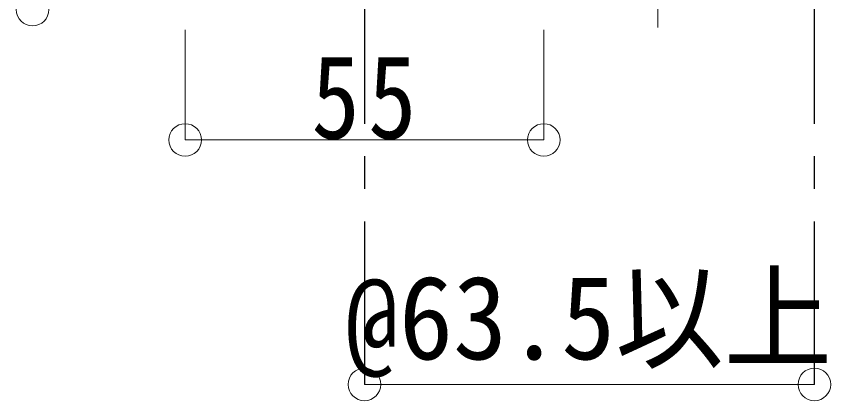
# Model space of a CAD drawing. Units: millimetres at full size, sheet at 1:5; details may follow other scales. Extents: x -1050 to 1050, y -742 to 742.
# Drawn here: x -205.4 to -80.5, y -339.3 to -280.3 of the extents above; entities that cross this region are included whole.
import ezdxf
from ezdxf.enums import TextEntityAlignment as Align

# ---------------------------------------------------------------- set-up
doc = ezdxf.new("R2010")
doc.units = ezdxf.units.MM
doc.header["$LTSCALE"] = 5
doc.linetypes.add('CHAIN1', pattern=[8, 5, -1, 1, -1])
doc.layers.add('0-0_通り芯', color=7, linetype='CHAIN1')
doc.layers.add('0-3_寸法', color=54, linetype='Continuous', lineweight=20)
doc.layers.add('0-4_手摺部材', color=92, linetype='Continuous', lineweight=20)
doc.styles.add('ＭＳ ゴシック', font='')
doc.styles.get('ＭＳ ゴシック').set_extended_font_data('MS Gothic')

# ---------------------------------------------------------------- blocks, each defined once
blk = doc.blocks.new('dimension_origin')
at = {"color": 0, "linetype": 'Continuous', "lineweight": -2}
blk.add_circle((0, 0), 1.25, dxfattribs=at)

msp = doc.modelspace()

# ---------------------------------------------------------------- linework, layer by layer
at = {"layer": '0-0_通り芯'}
for p, q in [((-151.98, -31.793), (-151.98, -336.793)), ((-82.98, -336.793), (-82.98, -224.819))]:
    msp.add_line(p, q, dxfattribs=at)
at = {"layer": '0-3_寸法'}
for p, q in [((-179.48, -282.419), (-179.48, -299.293)), ((-124.48, -282.419), (-124.48, -299.293)), ((-179.48, -299.293), (-124.48, -299.293)), ((-151.98, -336.793), (-82.98, -336.793))]:
    msp.add_line(p, q, dxfattribs=at)
at = {"layer": '0-4_手摺部材', "linetype": 'CHAIN1'}
msp.add_line((-106.98, -282.013), (-106.98, -270.648), dxfattribs=at)

# ---------------------------------------------------------------- block references
at = {"layer": '0-3_寸法', "xscale": 2, "yscale": 2}
for p, rotation in [((-202.876, -279.293), 270), ((-179.48, -299.293), 180), ((-151.98, -336.793), 180)]:
    msp.add_blockref('dimension_origin', p, dxfattribs=dict(at, rotation=rotation))
for p in [(-124.48, -299.293), (-82.98, -336.793)]:
    msp.add_blockref('dimension_origin', p, dxfattribs=at)

# ---------------------------------------------------------------- texts
at = {"layer": '0-3_寸法', "style": 'ＭＳ ゴシック', "width": 0.95}
msp.add_text('@63.5以上', height=12.83, dxfattribs=at).set_placement((-154.98, -336.793), align=Align.BOTTOM_LEFT)
at = {"layer": '0-3_寸法', "insert": (-160.105, -299.293), "char_height": 12.83, "attachment_point": 7, "style": 'ＭＳ ゴシック'}
msp.add_mtext('\\T1.17;\\W0.85;55', dxfattribs=at)

doc.saveas('drawing.dxf')
